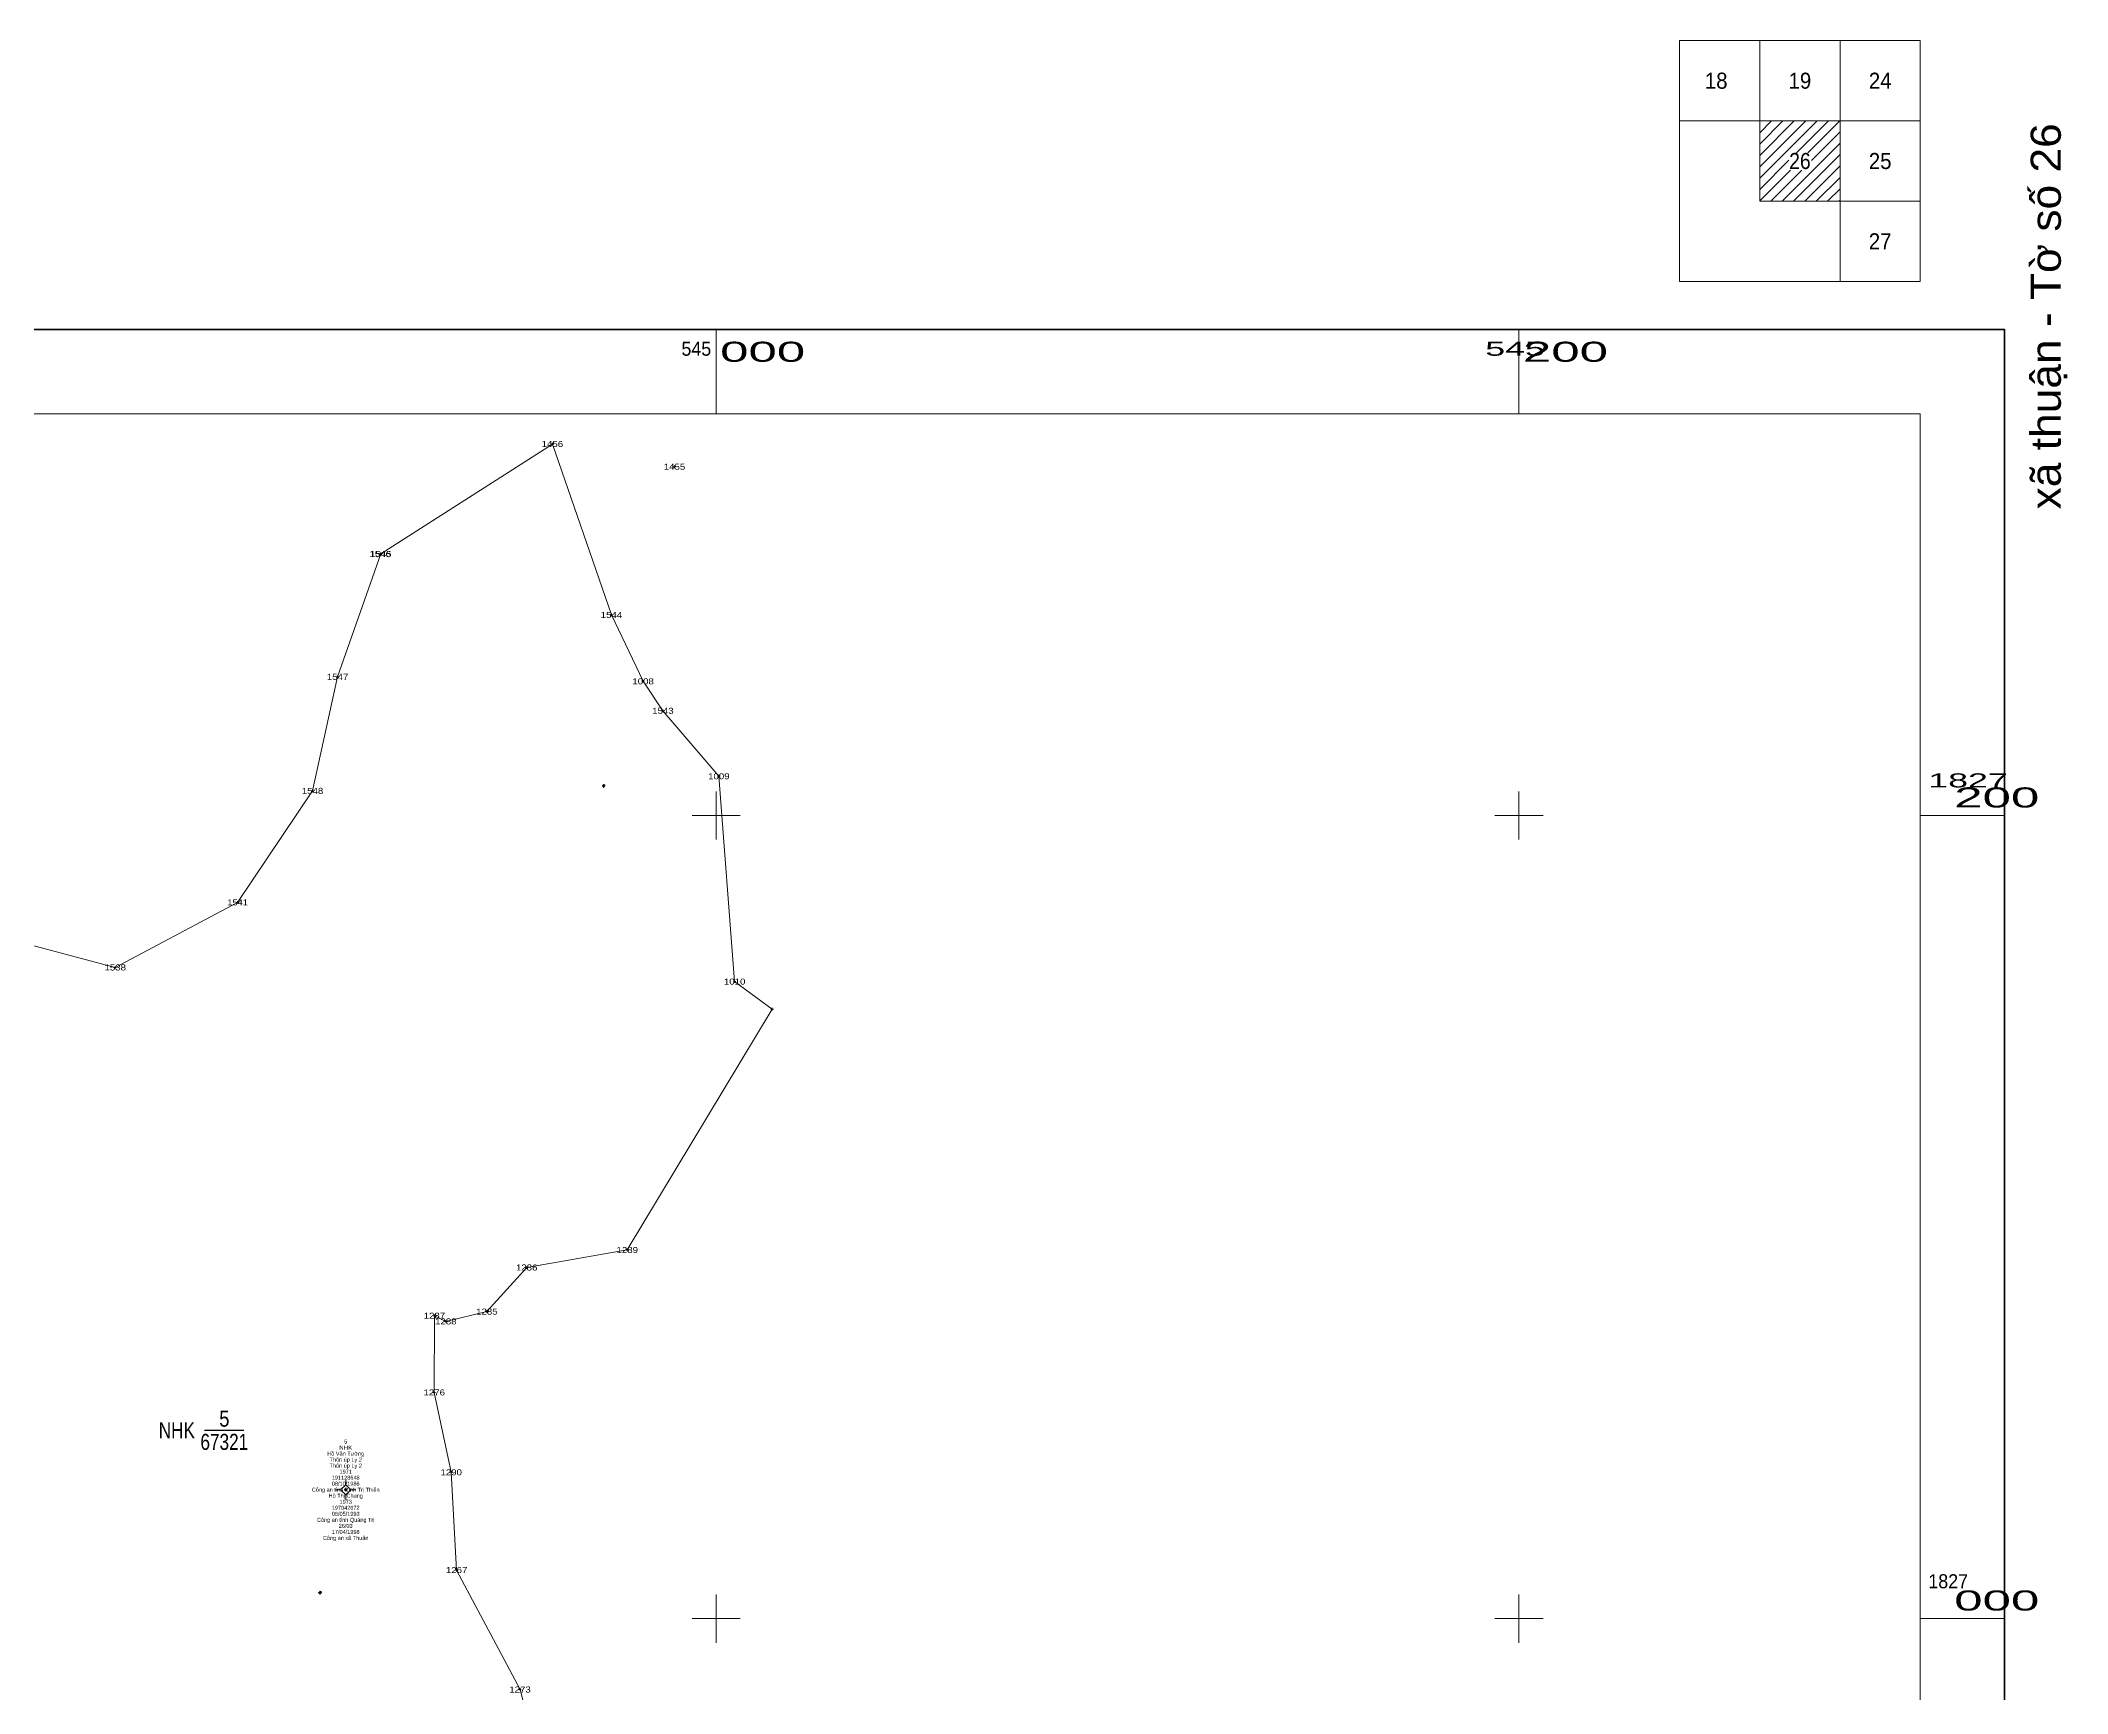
# Model space of a CAD drawing. Header units: metres. Extents: x 543779 to 545337, y 1825638 to 1827393.
# Drawn here: x 544832 to 545337, y 1826981 to 1827393 of the extents above; entities that cross this region are included whole.
import ezdxf
from ezdxf.enums import TextEntityAlignment as Align

# ---------------------------------------------------------------- set-up
doc = ezdxf.new("R2010")
doc.units = ezdxf.units.M
doc.header["$LTSCALE"] = 0.6
doc.header["$PDMODE"] = 32
doc.header["$PDSIZE"] = 0.3
for name, color, linetype, lineweight in [('10', 7, 'Continuous', 13), ('11', 7, 'Continuous', 13), ('13', 7, 'Continuous', 25), ('3', 7, 'Continuous', 13), ('4', 7, 'Continuous', 13), ('63', 7, 'Continuous', 13)]:
    doc.layers.add(name, color=color, linetype=linetype, lineweight=lineweight)
doc.layers.add('5', color=7, linetype='Continuous')
doc.layers.add('54', color=7, linetype='Continuous')

msp = doc.modelspace()

# ---------------------------------------------------------------- hatches: boundary and pattern name
at = {"layer": '11'}
msp.add_hatch(color=256, dxfattribs=at).paths.add_polyline_path([(544908.0195, 1827032.09, 1), (544907.4195, 1827032.09, 1)])
at = {"layer": '3'}
for points in [[(544971.61, 1827207.36), (544971.73, 1827207.36), (544971.73, 1827207.41), (544971.61, 1827207.41)], [(544971.61, 1827207.36), (544971.73, 1827207.36), (544971.73, 1827207.41), (544971.61, 1827207.41)], [(544972.0111, 1827207.3831, 1), (544971.9511, 1827207.3831, 1)], [(544972.0111, 1827207.3831, 1), (544971.9511, 1827207.3831, 1)], [(544972.0111, 1827207.3829, 1), (544971.9511, 1827207.3829, 1)], [(544971.96, 1827207.63), (544972.01, 1827207.63), (544972.01, 1827207.76), (544971.96, 1827207.76)], [(544971.96, 1827207.63), (544972.01, 1827207.63), (544972.01, 1827207.75), (544971.96, 1827207.75)], [(544971.96, 1827207.01), (544972.01, 1827207.01), (544972.01, 1827207.13), (544971.96, 1827207.13)], [(544971.96, 1827207), (544972.01, 1827207), (544972.01, 1827207.13), (544971.96, 1827207.13)], [(544972.23, 1827207.36), (544972.36, 1827207.36), (544972.36, 1827207.41), (544972.23, 1827207.41)], [(544972.23, 1827207.36), (544972.36, 1827207.36), (544972.36, 1827207.41), (544972.23, 1827207.41)], [(544900.94, 1827006.42), (544901.06, 1827006.42), (544901.06, 1827006.47), (544900.94, 1827006.47)], [(544900.94, 1827006.42), (544901.06, 1827006.42), (544901.06, 1827006.47), (544900.94, 1827006.47)], [(544901.3421, 1827006.4401, 1), (544901.2821, 1827006.4401, 1)], [(544901.3421, 1827006.4401, 1), (544901.2821, 1827006.4401, 1)], [(544901.3421, 1827006.4399, 1), (544901.2821, 1827006.4399, 1)], [(544901.29, 1827006.69), (544901.34, 1827006.69), (544901.34, 1827006.81), (544901.29, 1827006.81)], [(544901.29, 1827006.69), (544901.34, 1827006.69), (544901.34, 1827006.81), (544901.29, 1827006.81)], [(544901.29, 1827006.06), (544901.34, 1827006.06), (544901.34, 1827006.19), (544901.29, 1827006.19)], [(544901.29, 1827006.06), (544901.34, 1827006.06), (544901.34, 1827006.19), (544901.29, 1827006.19)], [(544901.56, 1827006.42), (544901.69, 1827006.42), (544901.69, 1827006.47), (544901.56, 1827006.47)], [(544901.56, 1827006.42), (544901.69, 1827006.42), (544901.69, 1827006.47), (544901.56, 1827006.47)]]:
    msp.add_hatch(color=256, dxfattribs=at).paths.add_polyline_path(points)

# ---------------------------------------------------------------- linework, layer by layer
at = {"layer": '10'}
for points in [[(544959.22, 1827292.52), (544916.46, 1827265.16), (544905.7, 1827234.54), (544899.46, 1827206.14), (544880.79, 1827178.36)], [(544959.22, 1827292.52), (544973.93, 1827249.96), (544981.81, 1827233.42), (544986.75, 1827226.08), (545000.69, 1827209.78), (545004.62, 1827158.64), (545013.98, 1827151.8), (544977.87, 1827091.8)], [(544880.79, 1827178.36), (544850.31, 1827162.16), (544825.72, 1827168.71), (544802.04, 1827153.77), (544756.49, 1827107.53)], [(545051.16, 1826897.73), (545013.56, 1826898.7), (544959.98, 1826900.16), (544958.19, 1826916.81), (544957.66, 1826957.05), (544951.15, 1826982.33), (544935.36, 1827012.08), (544934.01, 1827036.43), (544929.78, 1827056.32), (544929.82, 1827075.43), (544932.67, 1827074.01), (544942.89, 1827076.46), (544952.81, 1827087.44), (544977.87, 1827091.8)]]:
    msp.add_lwpolyline(points, dxfattribs=at)
at = {"layer": '11'}
for p, q in [((544907.72, 1827034.59), (544907.72, 1827033.34)), ((544906.47, 1827032.09), (544905.22, 1827032.09)), ((544907.72, 1827030.84), (544907.72, 1827029.59)), ((544910.22, 1827032.09), (544908.97, 1827032.09))]:
    msp.add_line(p, q, dxfattribs=at)
msp.add_lwpolyline([(544907.72, 1827033.34), (544906.47, 1827032.09), (544907.72, 1827030.84), (544908.97, 1827032.09)], close=True, dxfattribs=at)
msp.add_circle((544907.7195, 1827032.09), 0.3, dxfattribs=at)
at = {"layer": '13'}
msp.add_line((544872.58, 1827046.9), (544882.38, 1827046.9), dxfattribs=at)
at = {"layer": '3'}
for p, q in [((544972.11, 1827207.53), (544972.14, 1827207.57)), ((544972.11, 1827207.53), (544972.14, 1827207.57)), ((544901.48, 1827006.63), (544901.44, 1827006.59)), ((544901.44, 1827006.59), (544901.47, 1827006.63)), ((544901.44, 1827006.59), (544901.47, 1827006.63))]:
    msp.add_line(p, q, dxfattribs=at)
for points in [[(544971.61, 1827207.36), (544971.73, 1827207.36), (544971.73, 1827207.41), (544971.61, 1827207.41)], [(544971.61, 1827207.36), (544971.73, 1827207.36), (544971.73, 1827207.41), (544971.61, 1827207.41)], [(544971.96, 1827207.63), (544972.01, 1827207.63), (544972.01, 1827207.76), (544971.96, 1827207.76)], [(544971.96, 1827207.63), (544972.01, 1827207.63), (544972.01, 1827207.75), (544971.96, 1827207.75)], [(544971.96, 1827207.01), (544972.01, 1827207.01), (544972.01, 1827207.13), (544971.96, 1827207.13)], [(544971.96, 1827207), (544972.01, 1827207), (544972.01, 1827207.13), (544971.96, 1827207.13)], [(544972.23, 1827207.36), (544972.36, 1827207.36), (544972.36, 1827207.41), (544972.23, 1827207.41)], [(544972.23, 1827207.36), (544972.36, 1827207.36), (544972.36, 1827207.41), (544972.23, 1827207.41)], [(544900.94, 1827006.42), (544901.06, 1827006.42), (544901.06, 1827006.47), (544900.94, 1827006.47)], [(544900.94, 1827006.42), (544901.06, 1827006.42), (544901.06, 1827006.47), (544900.94, 1827006.47)], [(544901.29, 1827006.69), (544901.34, 1827006.69), (544901.34, 1827006.81), (544901.29, 1827006.81)], [(544901.29, 1827006.69), (544901.34, 1827006.69), (544901.34, 1827006.81), (544901.29, 1827006.81)], [(544901.29, 1827006.06), (544901.34, 1827006.06), (544901.34, 1827006.19), (544901.29, 1827006.19)], [(544901.29, 1827006.06), (544901.34, 1827006.06), (544901.34, 1827006.19), (544901.29, 1827006.19)], [(544901.56, 1827006.42), (544901.69, 1827006.42), (544901.69, 1827006.47), (544901.56, 1827006.47)], [(544901.56, 1827006.42), (544901.69, 1827006.42), (544901.69, 1827006.47), (544901.56, 1827006.47)]]:
    msp.add_lwpolyline(points, close=True, dxfattribs=at)
for points in [[(544972.15, 1827207.57), (544972.14, 1827207.57), (544972.11, 1827207.53)], [(544972.12, 1827207.53), (544972.11, 1827207.53), (544972.14, 1827207.57)], [(544972.15, 1827207.57), (544972.14, 1827207.57), (544972.11, 1827207.53)], [(544972.15, 1827207.57), (544972.14, 1827207.57), (544972.11, 1827207.53)], [(544901.45, 1827006.59), (544901.44, 1827006.59), (544901.48, 1827006.63)], [(544901.48, 1827006.63), (544901.47, 1827006.63), (544901.44, 1827006.59)], [(544901.48, 1827006.63), (544901.47, 1827006.63), (544901.44, 1827006.59)]]:
    msp.add_lwpolyline(points, dxfattribs=at)
for centre in [(544971.9811, 1827207.3831), (544971.9811, 1827207.3831), (544971.9811, 1827207.3829), (544901.3121, 1827006.4401), (544901.3121, 1827006.4401), (544901.3121, 1827006.4399)]:
    msp.add_circle(centre, 0.03, dxfattribs=at)
for centre, radius, start, end in [((544971.9811, 1827207.3831), 0.25, 49.34484, 48.4242), ((544971.9811, 1827207.3831), 0.25, 49.34484, 48.4242), ((544971.9811, 1827207.3829), 0.25, 49.34484, 48.4242), ((544971.9811, 1827207.3831), 0.2, 49.22592, 47.74531), ((544971.9811, 1827207.3831), 0.2, 49.22592, 47.74531), ((544971.9811, 1827207.3829), 0.2, 49.22592, 47.74531), ((544901.3121, 1827006.4401), 0.25, 49.34484, 48.4242), ((544901.3121, 1827006.4401), 0.25, 49.34484, 48.4242), ((544901.3121, 1827006.4399), 0.25, 49.34484, 48.4242), ((544901.3121, 1827006.4401), 0.2, 49.22592, 47.74531), ((544901.3121, 1827006.4401), 0.2, 49.22592, 47.74531), ((544901.3121, 1827006.4399), 0.2, 49.22592, 47.74531)]:
    msp.add_arc(centre, radius, start, end, dxfattribs=at)
for p in [(544972.11, 1827207.53), (544901.44, 1827006.59), (544901.48, 1827006.63)]:
    msp.add_point(p, dxfattribs=at)
at = {"layer": '4'}
for p, q in [((544959.53, 1827292.52), (544958.9, 1827292.52)), ((544959.22, 1827292.21), (544959.22, 1827292.83)), ((544989.95, 1827286.85), (544989.33, 1827286.85)), ((544989.64, 1827286.54), (544989.64, 1827287.17)), ((544916.62, 1827265.1), (544916, 1827265.1)), ((544916.77, 1827265.16), (544916.14, 1827265.16)), ((544916.31, 1827264.79), (544916.31, 1827265.41)), ((544916.46, 1827264.85), (544916.46, 1827265.47)), ((544974.24, 1827249.96), (544973.62, 1827249.96)), ((544973.93, 1827249.65), (544973.93, 1827250.28)), ((544906.02, 1827234.54), (544905.39, 1827234.54)), ((544905.7, 1827234.23), (544905.7, 1827234.85)), ((544982.12, 1827233.42), (544981.5, 1827233.42)), ((544981.81, 1827233.11), (544981.81, 1827233.74)), ((544986.75, 1827225.77), (544986.75, 1827226.39)), ((544987.06, 1827226.08), (544986.44, 1827226.08)), ((544899.78, 1827206.14), (544899.15, 1827206.14)), ((544899.46, 1827205.83), (544899.46, 1827206.45)), ((545001, 1827209.78), (545000.38, 1827209.78)), ((545000.69, 1827209.47), (545000.69, 1827210.1)), ((544881.1, 1827178.36), (544880.48, 1827178.36)), ((544880.79, 1827178.05), (544880.79, 1827178.68)), ((544850.62, 1827162.16), (544850, 1827162.16)), ((544850.31, 1827161.85), (544850.31, 1827162.47)), ((545004.93, 1827158.64), (545004.3, 1827158.64)), ((545004.62, 1827158.33), (545004.62, 1827158.95)), ((545014.29, 1827151.8), (545013.67, 1827151.8)), ((545013.98, 1827151.48), (545013.98, 1827152.11)), ((544978.18, 1827091.8), (544977.56, 1827091.8)), ((544977.87, 1827091.49), (544977.87, 1827092.11)), ((544953.12, 1827087.44), (544952.5, 1827087.44)), ((544952.81, 1827087.13), (544952.81, 1827087.75)), ((544930.13, 1827075.43), (544929.51, 1827075.43)), ((544929.82, 1827075.12), (544929.82, 1827075.75)), ((544943.21, 1827076.46), (544942.58, 1827076.46)), ((544942.89, 1827076.15), (544942.89, 1827076.78)), ((544932.98, 1827074.01), (544932.36, 1827074.01)), ((544932.67, 1827073.7), (544932.67, 1827074.32)), ((544930.1, 1827056.32), (544929.47, 1827056.32)), ((544929.78, 1827056.01), (544929.78, 1827056.63)), ((544934.32, 1827036.43), (544933.7, 1827036.43)), ((544934.01, 1827036.12), (544934.01, 1827036.75)), ((544935.67, 1827012.08), (544935.04, 1827012.08)), ((544935.36, 1827011.76), (544935.36, 1827012.39)), ((544951.46, 1826982.33), (544950.83, 1826982.33)), ((544951.15, 1826982.02), (544951.15, 1826982.64))]:
    msp.add_line(p, q, dxfattribs=at)
at = {"layer": '63'}
for p, q in [((545260, 1827373), (545260, 1827393)), ((545240, 1827373), (545260, 1827373)), ((545260, 1827353), (545260, 1827373)), ((545260, 1827372.88), (545260.12, 1827373)), ((545260, 1827370.05), (545262.95, 1827373)), ((545260, 1827367.22), (545265.78, 1827373)), ((545260, 1827364.39), (545268.61, 1827373)), ((545260, 1827361.56), (545271.44, 1827373)), ((545260, 1827358.73), (545274.27, 1827373)), ((545269.16, 1827365.07), (545277.09, 1827373)), ((545271.99, 1827365.07), (545279.92, 1827373)), ((545272.89, 1827363.14), (545280, 1827370.25)), ((545260, 1827355.91), (545267.27, 1827363.18)), ((545265.58, 1827353), (545280, 1827367.42)), ((545268.41, 1827353), (545280, 1827364.59)), ((545260, 1827353.08), (545267.64, 1827360.72)), ((545262.75, 1827353), (545270.47, 1827360.72)), ((545271.24, 1827353), (545280, 1827361.76)), ((545274.07, 1827353), (545280, 1827358.93)), ((545240, 1827333), (545240, 1827353)), ((545276.89, 1827353), (545280, 1827356.11)), ((545279.72, 1827353), (545280, 1827353.28)), ((545280, 1827333), (545280, 1827353)), ((545240, 1827333), (545260, 1827333)), ((545260, 1827333), (545280, 1827333)), ((545280, 1827333), (545300, 1827333)), ((545000, 1827300), (545000, 1827321)), ((545200, 1827300), (545200, 1827321)), ((545000, 1827194), (545000, 1827206)), ((545200, 1827194), (545200, 1827206)), ((544994, 1827200), (545006, 1827200)), ((545194, 1827200), (545206, 1827200)), ((545300, 1827200), (545321, 1827200)), ((545000, 1826994), (545000, 1827006)), ((545200, 1826994), (545200, 1827006)), ((544994, 1827000), (545006, 1827000)), ((545194, 1827000), (545206, 1827000)), ((545300, 1827000), (545321, 1827000))]:
    msp.add_line(p, q, dxfattribs=at)
for points in [[(545240, 1827353), (545240, 1827373), (545240, 1827393)], [(545240, 1827393), (545260, 1827393), (545280, 1827393), (545300, 1827393)], [(545280, 1827353), (545280, 1827373), (545280, 1827393)], [(545300, 1827333), (545300, 1827353), (545300, 1827373), (545300, 1827393)], [(545260, 1827373), (545280, 1827373), (545300, 1827373)], [(545260, 1827353), (545280, 1827353), (545300, 1827353)]]:
    msp.add_lwpolyline(points, dxfattribs=at)
at = {"layer": '63', "lineweight": 158}
msp.add_lwpolyline([(543779, 1827321), (545321, 1827321), (545321, 1825779), (543779, 1825779)], close=True, dxfattribs=at)
at = {"layer": '63'}
msp.add_lwpolyline([(543800, 1827300), (545300, 1827300), (545300, 1825800), (543800, 1825800)], close=True, dxfattribs=at)

# ---------------------------------------------------------------- texts
at = {"layer": '13'}
for s, width, p in [('5', 0.85, (544877.49, 1827047.79)), ('67321', 0.8, (544877.485, 1827042.01))]:
    msp.add_text(s, height=4, dxfattribs=dict(at, width=width)).set_placement(p, align=Align.CENTER)
at = {"layer": '13', "width": 0.8}
msp.add_text('NHK ', height=4, dxfattribs=at).set_placement((544871.36, 1827044.9), align=Align.RIGHT)
at = {"layer": '5'}
for s, width, p in [('1456', 1.2, (544959.22, 1827291.77)), ('1455', 1.2, (544989.64, 1827286.1)), ('1546', 1.2, (544916.31, 1827264.35)), ('1545', 1.2, (544916.46, 1827264.41)), ('1544', 1.2, (544973.93, 1827249.21)), ('1547', 1.2, (544905.7, 1827233.79)), ('1008', 1.2, (544981.81, 1827232.67)), ('1543', 1.2, (544986.75, 1827225.33)), ('1548', 1.2, (544899.46, 1827205.39)), ('1009', 1.2, (545000.69, 1827209.03)), ('1541', 1.15, (544880.795, 1827177.61)), ('1538', 1.2, (544850.31, 1827161.41)), ('1010', 1.2, (545004.62, 1827157.89)), ('1289', 1.2, (544977.87, 1827091.05)), ('1286', 1.2, (544952.81, 1827086.69)), ('1287', 1.2, (544929.82, 1827074.68)), ('1288', 1.2, (544932.67, 1827073.26)), ('1285', 1.2, (544942.89, 1827075.71)), ('1276', 1.2, (544929.78, 1827055.57)), ('1290', 1.2, (544934.01, 1827035.68)), ('1267', 1.2, (544935.36, 1827011.33)), ('1273', 1.2, (544951.15, 1826981.58))]:
    msp.add_text(s, height=1.5, dxfattribs=dict(at, width=width)).set_placement(p, align=Align.CENTER)
at = {"layer": '54'}
for s, width, p in [('5', 0.9, (544907.72, 1827043.59)), ('NHK', 1.15, (544907.725, 1827042.09)), ('1971', 0.9, (544907.725, 1827036.09)), ('1973', 0.95, (544907.72, 1827028.59))]:
    msp.add_text(s, height=1, dxfattribs=dict(at, width=width)).set_placement(p, align=Align.CENTER)
for s, p in [('Hồ Văn Tường', (544907.72, 1827040.59)), ('Thôn úp Ly 2', (544907.725, 1827039.09)), ('Thôn úp Ly 2', (544907.725, 1827037.59)), ('191128648', (544907.72, 1827034.59)), ('Công an tỉnh Bình Trị Thiên', (544907.72, 1827031.59)), ('Hồ Thị Chung', (544907.725, 1827030.09)), ('08/10/1986', (544907.72, 1827033.09)), ('Công an tỉnh Quảng Trị', (544907.725, 1827024.09)), ('06/05/1993', (544907.725, 1827025.59)), ('197042672', (544907.72, 1827027.09)), ('Công an xã Thuận', (544907.725, 1827019.59)), ('17/04/1998', (544907.72, 1827021.09)), ('26/03', (544907.715, 1827022.59))]:
    msp.add_text(s, height=1, dxfattribs=at).set_placement(p, align=Align.CENTER)
at = {"layer": '63'}
for s, width, p in [('18', 0.95, (545249.15, 1827381)), ('19', 0.95, (545270, 1827381)), ('24', 0.95, (545290.005, 1827381)), ('26', 0.9, (545270.005, 1827361)), ('25', 0.95, (545290, 1827361)), ('27', 0.95, (545289.995, 1827341))]:
    msp.add_text(s, height=4, dxfattribs=dict(at, width=width)).set_placement(p, align=Align.CENTER)
at = {"layer": '63', "width": 1.1}
msp.add_text('xã thuận - Tờ số 26', height=7.5, rotation=90, dxfattribs=at).set_placement((545335, 1827372.4), align=Align.RIGHT)
at = {"layer": '63'}
for s, height, width, p in [('545', 3.5, 0.95, (544998.78, 1827314.5)), ('545', 3.5, 1.9, (545206.45, 1827314.5)), ('200', 5, 1.9, (545329.64, 1827202)), ('000', 5, 1.9, (545329.64, 1827002))]:
    msp.add_text(s, height=height, dxfattribs=dict(at, width=width)).set_placement(p, align=Align.RIGHT)
for s, height, width, p in [('000', 5, 1.9, (545001, 1827313)), ('200', 5, 1.9, (545201, 1827313)), ('1827', 3.5, 1.9, (545302, 1827207)), ('1827', 3.5, 0.95, (545302, 1827007.55))]:
    msp.add_text(s, height=height, dxfattribs=dict(at, width=width)).set_placement(p)

doc.saveas('drawing.dxf')
